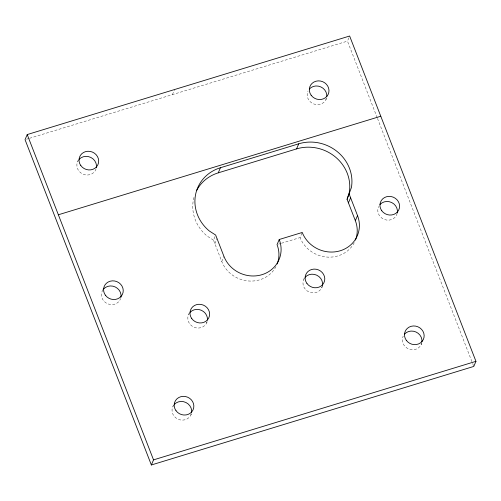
<?xml version="1.0" encoding="UTF-8"?>
<svg xmlns="http://www.w3.org/2000/svg" width="501" height="501" viewBox="0 0 501 501"><rect width="100%" height="100%" fill="white"/><g stroke="black" fill="none" stroke-linecap="round" stroke-linejoin="round"><path stroke-width="0.38" stroke-dasharray="2.5 1.88" d="M77.724 161.385L78.262 160.107M172.444 94.62L174.605 89.522M102.818 289.697L102.279 290.975A9.945 9.237 23 0 0 107.765 303.838A9.945 9.237 23 0 0 120.653 298.477M275.976 266.626A29.835 27.705 23 0 1 248.051 280.948A29.835 27.705 23 0 1 221.78 261.497L213.495 240.148L215.655 235.05M214.86 243.674L217.027 238.57M188.67 314.415L189.209 313.144M221.78 261.497L223.947 256.399M206.594 323.039L207.132 321.767M172.889 406.48L173.434 405.203M377.209 117.71L347.469 41.126L348.821 37.938M190.812 415.104L191.351 413.826M325.944 99.618L326.483 98.346M281.512 243.242L300.086 237.562L302.247 232.464M303.819 279.226L304.364 277.949M321.742 287.843L322.281 286.572M421.116 344.713L421.654 343.442M26.547 139.209L28.789 138.526M29.54 138.295L347.469 41.126M278.537 244.15L280.767 243.467M213.495 240.148L207.126 236.065A39.786 36.936 23 0 1 194.125 196.793M377.491 118.443L472.368 362.787M472.65 363.513L473.783 366.431M96.098 168.887A9.945 9.237 23 0 1 82.615 173.991A9.945 9.237 23 0 1 78.331 160.339M326.401 98.503A9.945 9.237 23 0 1 313.513 103.864A9.945 9.237 23 0 1 308.021 90.994M397.18 213.426A9.945 9.237 23 0 1 384.43 219.494A9.945 9.237 23 0 1 378.637 206.506M421.861 342.421A9.945 9.237 23 0 1 409.292 349.191A9.945 9.237 23 0 1 403.192 336.09M322.487 285.551A9.945 9.237 23 0 1 309.311 292.089A9.945 9.237 23 0 1 304.426 278.18M207.045 321.924A9.945 9.237 23 0 1 193.561 327.021A9.945 9.237 23 0 1 189.278 313.369M191.269 413.983A9.945 9.237 23 0 1 177.786 419.087A9.945 9.237 23 0 1 173.496 405.434M354.276 242.691A29.835 27.705 23 0 1 326.351 257.019A29.835 27.705 23 0 1 300.086 237.562"/><path stroke-width="0.75" d="M355.472 240.067A29.835 27.705 23 0 0 355.353 220.672L347.068 199.323L349.247 192.628A39.786 36.936 23 0 0 296.573 148.903L218.273 172.839A39.786 36.936 23 0 0 196.605 190.587M347.068 199.323L351.414 187.524A39.786 36.936 23 0 0 298.74 143.806L220.434 167.735L218.273 172.839M27.217 134.569L25.05 139.666L151.365 464.978L473.783 366.431L475.95 361.334L349.635 36.022L27.217 134.569L153.531 459.874L151.365 464.978M296.573 148.903L298.74 143.806M349.235 194.225L357.52 215.574A29.835 27.705 23 0 1 340.267 250.757A29.835 27.705 23 0 1 302.247 232.464L279.22 239.503L277.053 244.601A29.835 27.705 23 0 1 277.172 263.996M348.433 202.849L350.6 197.745M355.353 220.672L357.52 215.574M58.36 214.779L380.779 116.238M153.531 459.874L475.95 361.334M79.083 159.387A9.945 9.237 23 0 1 90.75 157.402A9.945 9.237 23 0 1 96.392 167.716M309.38 88.996A9.945 9.237 23 0 1 320.759 86.88A9.945 9.237 23 0 1 326.777 96.731M379.996 204.508A9.945 9.237 23 0 1 391.663 202.523A9.945 9.237 23 0 1 397.306 212.837M404.551 334.092A9.945 9.237 23 0 1 415.924 331.975A9.945 9.237 23 0 1 421.942 341.82M305.178 277.222A9.945 9.237 23 0 1 316.845 275.243A9.945 9.237 23 0 1 322.487 285.551M190.029 312.417A9.945 9.237 23 0 1 201.402 310.301A9.945 9.237 23 0 1 207.42 320.152M103.632 288.971A9.945 9.237 23 0 1 115.305 286.992A9.945 9.237 23 0 1 120.948 297.3M174.248 404.482A9.945 9.237 23 0 1 185.921 402.497A9.945 9.237 23 0 1 191.557 412.811M279.22 239.503A29.835 27.705 23 0 1 261.967 274.686A29.835 27.705 23 0 1 223.947 256.399L215.655 235.05L209.286 230.967A39.786 36.936 23 0 1 220.434 167.735M80.843 165.624A9.945 9.237 23 0 0 97.808 164.91A9.945 9.237 23 0 0 87.888 151.258A9.945 9.237 23 0 0 80.843 165.624M311.146 95.234A9.945 9.237 23 0 0 328.111 94.52A9.945 9.237 23 0 0 318.191 80.874A9.945 9.237 23 0 0 311.146 95.234M406.317 340.329A9.945 9.237 23 0 0 423.276 339.615A9.945 9.237 23 0 0 413.356 325.963A9.945 9.237 23 0 0 406.317 340.329M176.014 410.72A9.945 9.237 23 0 0 192.979 410.006A9.945 9.237 23 0 0 183.059 396.354A9.945 9.237 23 0 0 176.014 410.72M105.398 295.208A9.945 9.237 23 0 0 122.363 294.494A9.945 9.237 23 0 0 112.443 280.848A9.945 9.237 23 0 0 105.398 295.208M191.795 318.655A9.945 9.237 23 0 0 208.754 317.941A9.945 9.237 23 0 0 198.834 304.289A9.945 9.237 23 0 0 191.795 318.655M306.944 283.46A9.945 9.237 23 0 0 323.909 282.746A9.945 9.237 23 0 0 313.989 269.1A9.945 9.237 23 0 0 306.944 283.46M381.762 210.746A9.945 9.237 23 0 0 398.721 210.025A9.945 9.237 23 0 0 388.801 196.379A9.945 9.237 23 0 0 381.762 210.746"/></g></svg>
